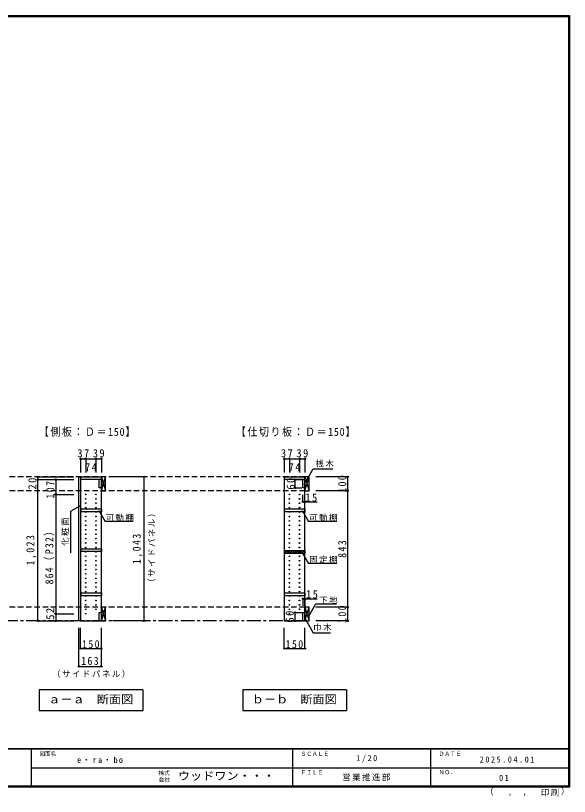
# Model space of a CAD drawing. Units: millimetres at full size, sheet at 1:20, with parts at other scales. Extents: x -3922 to 3878, y -2932 to 2722.
# Drawn here: x -134 to 3878, y -2932 to 2722 of the extents above; entities that cross this region are included whole.
import ezdxf
from ezdxf.enums import TextEntityAlignment as Align

# ---------------------------------------------------------------- set-up
doc = ezdxf.new("R2010")
doc.units = ezdxf.units.MM
doc.header["$LTSCALE"] = 20
doc.header["$PDMODE"] = 32
doc.header["$PDSIZE"] = 10
doc.linetypes.add('CHAIN1', pattern=[8, 5, -1, 1, -1])
doc.linetypes.add('DASHED2', pattern=[3, 2, -1])
for name, color, linetype in [('0-2_本体', 2, 'Continuous'), ('0-3_固定棚', 3, 'Continuous'), ('0-5', 4, 'Continuous'), ('0-7_桟木・巾木', 2, 'Continuous'), ('0-8_引き出し', 3, 'Continuous'), ('0-A_文字', 7, 'Continuous'), ('0-B_寸法', 7, 'Continuous'), ('0-C_ハッチ', 4, 'Continuous'), ('F-1_枠', 6, 'Continuous'), ('F-A_文字', 7, 'Continuous')]:
    doc.layers.add(name, color=color, linetype=linetype)
doc.styles.add('ＭＳ ゴシック', font='')
doc.styles.get('ＭＳ ゴシック').set_extended_font_data('MS Gothic')

msp = doc.modelspace()

# ---------------------------------------------------------------- linework, layer by layer
at = {"layer": '0-2_本体'}
for p, q in [((324.13, -1661.27), (324.13, -618.27)), ((487.13, -618.27), (487.13, -638.27)), ((1962.13, -618.27), (1962.13, -638.27)), ((487.13, -638.27), (337.13, -638.27)), ((1962.13, -638.27), (1812.13, -638.27))]:
    msp.add_line(p, q, dxfattribs=at)
at = {"layer": '0-3_固定棚', "color": 2}
for p, q in [((340.13, -870.77), (340.13, -850.77)), ((340.13, -850.77), (487.13, -850.77)), ((487.13, -870.77), (340.13, -870.77)), ((487.13, -850.77), (487.13, -870.77)), ((1962.13, -850.77), (1962.13, -870.77)), ((1812.13, -1151.27), (1962.13, -1151.27)), ((1962.13, -1151.27), (1962.13, -1171.27))]:
    msp.add_line(p, q, dxfattribs=at)
for points in [[(1962.13, -870.77), (1815.13, -870.77), (1815.13, -850.77), (1962.13, -850.77)], [(1812.13, -1151.27), (1812.13, -1171.27), (1962.13, -1171.27)]]:
    msp.add_lwpolyline(points, dxfattribs=at)
for points in [[(487.13, -1158.77), (340.13, -1158.77), (340.13, -1138.77), (487.13, -1138.77)], [(487.13, -1478.77), (340.13, -1478.77), (340.13, -1458.77), (487.13, -1458.77)], [(1962.13, -1478.77), (1815.13, -1478.77), (1815.13, -1458.77), (1962.13, -1458.77)]]:
    msp.add_lwpolyline(points, close=True, dxfattribs=at)
at = {"layer": '0-5', "color": 3}
for p, q in [((324.13, -618.27), (487.13, -618.27)), ((487.13, -1661.27), (487.13, -618.27)), ((1812.13, -618.27), (1962.13, -618.27)), ((1962.13, -1661.27), (1962.13, -618.27)), ((487.13, -638.27), (337.13, -638.27)), ((1962.13, -638.27), (1812.13, -638.27))]:
    msp.add_line(p, q, dxfattribs=at)
for points in [[(337.13, -618.27), (337.13, -1661.27), (487.13, -1661.27)], [(1812.13, -618.27), (1812.13, -1661.27), (1962.13, -1661.27)]]:
    msp.add_lwpolyline(points, dxfattribs=at)
at = {"layer": '0-5'}
for centre in [(374.13, -745.27), (374.13, -777.27), (448.13, -745.27), (448.13, -777.27), (1849.13, -745.27), (1849.13, -777.27), (1923.13, -745.27), (1923.13, -777.27), (374.13, -809.27), (374.13, -841.27), (448.13, -809.27), (448.13, -841.27), (1849.13, -809.27), (1849.13, -841.27), (1923.13, -809.27), (1923.13, -841.27), (374.13, -873.27), (374.13, -905.27), (448.13, -873.27), (448.13, -905.27), (1849.13, -873.27), (1849.13, -905.27), (1923.13, -873.27), (1923.13, -905.27), (374.13, -937.27), (448.13, -937.27), (1849.13, -937.27), (1923.13, -937.27), (374.13, -969.27), (374.13, -1001.27), (448.13, -969.27), (448.13, -1001.27), (1849.13, -969.27), (1849.13, -1001.27), (1923.13, -969.27), (1923.13, -1001.27), (374.13, -1033.27), (374.13, -1065.27), (448.13, -1033.27), (448.13, -1065.27), (1849.13, -1033.27), (1849.13, -1065.27), (1923.13, -1033.27), (1923.13, -1065.27), (374.13, -1097.27), (374.13, -1129.27), (448.13, -1097.27), (448.13, -1129.27), (1849.13, -1097.27), (1849.13, -1129.27), (1923.13, -1097.27), (1923.13, -1129.27), (374.13, -1161.27), (448.13, -1161.27), (1849.13, -1161.27), (1923.13, -1161.27), (374.13, -1193.27), (374.13, -1225.27), (448.13, -1193.27), (448.13, -1225.27), (1849.13, -1193.27), (1849.13, -1225.27), (1923.13, -1193.27), (1923.13, -1225.27), (374.13, -1257.27), (374.13, -1289.27), (448.13, -1257.27), (448.13, -1289.27), (1849.13, -1257.27), (1849.13, -1289.27), (1923.13, -1257.27), (1923.13, -1289.27), (374.13, -1321.27), (374.13, -1353.27), (448.13, -1321.27), (448.13, -1353.27), (1849.13, -1321.27), (1849.13, -1353.27), (1923.13, -1321.27), (1923.13, -1353.27), (374.13, -1385.27), (448.13, -1385.27), (1849.13, -1385.27), (1923.13, -1385.27), (374.13, -1417.27), (374.13, -1449.27), (448.13, -1417.27), (448.13, -1449.27), (1849.13, -1417.27), (1849.13, -1449.27), (1923.13, -1417.27), (1923.13, -1449.27), (374.13, -1481.27), (374.13, -1513.27), (448.13, -1481.27), (448.13, -1513.27), (1849.13, -1481.27), (1849.13, -1513.27), (1923.13, -1481.27), (1923.13, -1513.27), (374.13, -1545.27), (374.13, -1577.27), (448.13, -1545.27), (448.13, -1577.27), (1849.13, -1545.27), (1849.13, -1577.27), (1923.13, -1545.27), (1923.13, -1577.27), (374.13, -1609.27), (1849.13, -1609.27)]:
    msp.add_circle(centre, 2.5, dxfattribs=at)
at = {"layer": '0-7_桟木・巾木'}
for p, q in [((487.13, -638.27), (472.13, -638.27)), ((472.13, -698.27), (472.13, -638.27)), ((487.13, -638.27), (487.13, -679.27)), ((1962.13, -638.27), (1947.13, -638.27)), ((1947.13, -698.27), (1947.13, -638.27)), ((1962.13, -638.27), (1962.13, -679.27)), ((472.13, -1601.27), (487.13, -1601.27)), ((487.13, -1601.27), (487.13, -1661.27)), ((1947.13, -1601.27), (1962.13, -1601.27)), ((1962.13, -1601.27), (1962.13, -1661.27))]:
    msp.add_line(p, q, dxfattribs=at)
for points in [[(487.13, -698.27), (475.64, -698.27), (472.13, -698.27)], [(1962.13, -698.27), (1950.64, -698.27), (1947.13, -698.27)], [(487.13, -1661.27), (472.13, -1661.27), (472.13, -1601.27)], [(1962.13, -1661.27), (1947.13, -1661.27), (1947.13, -1601.27)]]:
    msp.add_lwpolyline(points, dxfattribs=at)
at = {"layer": '0-8_引き出し'}
for p, q in [((487.13, -618.27), (487.13, -718.27)), ((517.13, -618.27), (487.13, -618.27)), ((517.13, -718.27), (517.13, -618.27)), ((1962.13, -618.27), (1962.13, -718.27)), ((1992.13, -618.27), (1962.13, -618.27)), ((1992.13, -718.27), (1992.13, -618.27)), ((487.13, -718.27), (517.13, -718.27)), ((1962.13, -718.27), (1992.13, -718.27)), ((487.13, -1561.27), (487.13, -1661.27)), ((517.13, -1561.27), (487.13, -1561.27)), ((517.13, -1661.27), (517.13, -1561.27)), ((1962.13, -1561.27), (1962.13, -1661.27)), ((1992.13, -1561.27), (1962.13, -1561.27)), ((1992.13, -1661.27), (1992.13, -1561.27)), ((487.13, -1661.27), (517.13, -1661.27)), ((1962.13, -1661.27), (1992.13, -1661.27))]:
    msp.add_line(p, q, dxfattribs=at)
at = {"layer": '0-8_引き出し', "color": 7}
for p, q in [((487.13, -718.27), (517.13, -618.27)), ((487.13, -618.27), (517.13, -718.27)), ((1962.13, -718.27), (1992.13, -618.27)), ((1962.13, -618.27), (1992.13, -718.27)), ((487.13, -1661.27), (517.13, -1561.27)), ((487.13, -1561.27), (517.13, -1661.27)), ((1962.13, -1661.27), (1992.13, -1561.27)), ((1962.13, -1561.27), (1992.13, -1661.27))]:
    msp.add_line(p, q, dxfattribs=at)
at = {"layer": '0-A_文字'}
for p, q in [((1955.46, -673.73), (2021.57, -559.23)), ((2021.57, -559.23), (2163.8, -559.23)), ((337.13, -827.34), (267.13, -867.75)), ((267.13, -1167.75), (267.13, -867.75)), ((467.87, -862.06), (513.99, -941.96)), ((1942.87, -862.06), (1988.99, -941.96)), ((717.38, -941.96), (513.99, -941.96)), ((2192.38, -941.96), (1988.99, -941.96)), ((1942.87, -1166.06), (1988.99, -1245.95)), ((2192.38, -1245.95), (1988.99, -1245.95)), ((1992.13, -1622.95), (2040.9, -1538.48)), ((2040.9, -1538.48), (2191.43, -1538.48)), ((787.13, -2161.27), (787.13, -2311.27)), ((2262.13, -2161.27), (2262.13, -2311.27)), ((37.13, -2311.27), (787.13, -2311.27)), ((1512.13, -2311.27), (2262.13, -2311.27))]:
    msp.add_line(p, q, dxfattribs=at)
at = {"layer": '0-A_文字', "linetype": 'CHAIN1'}
msp.add_line((1962.13, -1661.27), (-1977.87, -1661.27), dxfattribs=at)
at = {"layer": '0-A_文字'}
for points in [[(1958.33, -1637.54), (2021.57, -1747.08), (2147.6, -1747.08)], [(787.13, -2161.27), (37.13, -2161.27), (37.13, -2311.27)], [(2262.13, -2161.27), (1512.13, -2161.27), (1512.13, -2311.27)]]:
    msp.add_lwpolyline(points, dxfattribs=at)
at = {"layer": '0-B_寸法', "color": 4}
for p, q in [((337.13, -487.27), (374.13, -487.27)), ((337.13, -487.27), (337.13, -587.27)), ((374.13, -487.27), (374.13, -587.27)), ((374.13, -487.27), (448.13, -487.27)), ((448.13, -487.27), (448.13, -587.27)), ((448.13, -487.27), (487.13, -487.27)), ((487.13, -487.27), (487.13, -587.27)), ((1812.13, -487.27), (1849.13, -487.27)), ((1812.13, -487.27), (1812.13, -587.27)), ((1849.13, -487.27), (1849.13, -587.27)), ((1849.13, -487.27), (1923.13, -487.27)), ((1923.13, -487.27), (1923.13, -587.27)), ((1923.13, -487.27), (1962.13, -487.27)), ((1962.13, -487.27), (1962.13, -587.27)), ((27.13, -638.27), (27.13, -618.27)), ((27.13, -618.27), (287.13, -618.27)), ((797.13, -618.27), (567.13, -618.27)), ((797.13, -1661.27), (797.13, -618.27)), ((2272.13, -618.27), (2042.13, -618.27)), ((2272.13, -718.27), (2272.13, -618.27)), ((27.13, -1661.27), (27.13, -638.27)), ((27.13, -638.27), (287.13, -638.27)), ((157.13, -638.27), (287.13, -638.27)), ((157.13, -638.27), (157.13, -745.27)), ((1889.08, -638.27), (1889.08, -698.27)), ((1889.08, -638.27), (1939.08, -638.27)), ((1889.08, -698.27), (1939.08, -698.27)), ((2272.13, -718.27), (2042.13, -718.27)), ((2272.13, -1561.27), (2272.13, -718.27)), ((157.13, -745.27), (287.13, -745.27)), ((157.13, -745.27), (157.13, -1609.27)), ((1947.13, -798.27), (1947.13, -748.27)), ((1962.13, -798.27), (1962.13, -748.27)), ((1947.13, -798.27), (2050.56, -798.27)), ((1947.13, -1501.27), (1947.13, -1551.27)), ((1947.13, -1501.27), (2050.59, -1501.27)), ((1962.13, -1501.27), (1962.13, -1551.27)), ((2272.13, -1561.27), (2042.13, -1561.27)), ((2272.13, -1661.27), (2272.13, -1561.27)), ((157.13, -1609.27), (287.13, -1609.27)), ((157.13, -1609.27), (157.13, -1661.27)), ((1889.08, -1601.27), (1889.08, -1661.27)), ((1889.08, -1601.27), (1939.08, -1601.27)), ((27.13, -1661.27), (287.13, -1661.27)), ((157.13, -1661.27), (287.13, -1661.27)), ((797.13, -1661.27), (567.13, -1661.27)), ((1889.08, -1661.27), (1939.08, -1661.27)), ((2272.13, -1661.27), (2042.13, -1661.27)), ((324.13, -1991.27), (324.13, -1711.27)), ((337.13, -1861.27), (337.13, -1711.27)), ((487.13, -1861.27), (487.13, -1711.27)), ((487.13, -1991.27), (487.13, -1711.27)), ((1812.13, -1861.27), (1812.13, -1711.27)), ((1962.13, -1861.27), (1962.13, -1711.27)), ((337.13, -1861.27), (487.13, -1861.27)), ((1812.13, -1861.27), (1962.13, -1861.27)), ((324.13, -1991.27), (487.13, -1991.27))]:
    msp.add_line(p, q, dxfattribs=at)
at = {"layer": '0-B_寸法', "color": 4, "linetype": 'DASHED2'}
for p, q in [((1962.13, -618.27), (-1977.87, -618.27)), ((1962.13, -718.27), (-1977.87, -718.27)), ((1962.13, -1561.27), (-1977.87, -1561.27))]:
    msp.add_line(p, q, dxfattribs=at)
at = {"layer": '0-B_寸法'}
for p in [(337.13, -487.27), (374.13, -487.27), (448.13, -487.27), (487.13, -487.27), (1812.13, -487.27), (1849.13, -487.27), (1923.13, -487.27), (1962.13, -487.27), (27.13, -618.27), (797.13, -618.27), (2272.13, -618.27), (27.13, -638.27), (157.13, -638.27), (1889.08, -638.27), (1889.08, -698.27), (2272.13, -718.27), (157.13, -745.27), (1947.13, -798.27), (1962.13, -798.27), (1947.13, -1501.27), (1962.13, -1501.27), (2272.13, -1561.27), (157.13, -1609.27), (1889.08, -1601.27), (27.13, -1661.27), (157.13, -1661.27), (797.13, -1661.27), (1889.08, -1661.27), (2272.13, -1661.27), (337.13, -1861.27), (487.13, -1861.27), (1812.13, -1861.27), (1962.13, -1861.27), (324.13, -1991.27), (487.13, -1991.27)]:
    msp.add_point(p, dxfattribs=at)
at = {"layer": '0-C_ハッチ'}
for p, q in [((1812.13, -1157.2), (1818.07, -1151.27)), ((1812.21, -1171.27), (1832.21, -1151.27)), ((1826.35, -1171.27), (1846.35, -1151.27)), ((1840.49, -1171.27), (1860.49, -1151.27)), ((1854.64, -1171.27), (1874.64, -1151.27)), ((1868.78, -1171.27), (1888.78, -1151.27)), ((1882.92, -1171.27), (1902.92, -1151.27)), ((1897.06, -1171.27), (1917.06, -1151.27)), ((1911.2, -1171.27), (1931.2, -1151.27)), ((1925.35, -1171.27), (1945.35, -1151.27)), ((1939.49, -1171.27), (1959.49, -1151.27)), ((1953.63, -1171.27), (1962.13, -1162.76))]:
    msp.add_line(p, q, dxfattribs=at)
at = {"layer": 'F-1_枠'}
for p, q in [((-3922.03, 2722.29), (3877.97, 2722.29)), ((-3922.03, 2718.96), (3877.97, 2718.96)), ((-3922.03, 2715.63), (3877.97, 2715.63)), ((3871.3, 2722.29), (3871.3, -2864.37)), ((3874.63, 2722.29), (3874.63, -2864.37)), ((3877.97, 2722.29), (3877.97, -2864.37)), ((3877.97, -2587.71), (-3922.03, -2587.71)), ((3877.97, -2591.04), (-3922.03, -2591.04)), ((-22.03, -2591.04), (-22.03, -2857.71)), ((1871.3, -2591.04), (1871.3, -2857.71)), ((2871.3, -2591.04), (2871.3, -2857.71)), ((-22.03, -2724.37), (3871.3, -2724.38)), ((3877.97, -2857.71), (-3922.03, -2857.71)), ((3877.97, -2861.04), (-3922.03, -2861.04)), ((3877.97, -2864.37), (-3922.03, -2864.37))]:
    msp.add_line(p, q, dxfattribs=at)

# ---------------------------------------------------------------- texts
at = {"layer": '0-A_文字', "style": 'ＭＳ ゴシック', "width": 1.1}
for s, p in [('ａ－ａ\u3000断面図', (102.13, -2276.27)), ('ｂ－ｂ\u3000断面図', (1577.13, -2276.27))]:
    msp.add_text(s, height=58.65, dxfattribs=at).set_placement(p, align=Align.BOTTOM_LEFT)
at = {"layer": '0-A_文字', "attachment_point": 7, "style": 'ＭＳ ゴシック'}
for s, insert, char_height in [('\\T1.16;\\W0.9;【側板：Ｄ＝150】', (34.63, -328.27), 58.65), ('\\T1.16;\\W0.9;【仕切り板：Ｄ＝150】', (1462.13, -328.27), 58.65), ('\\T1.17;桟木', (2037.78, -549.02), 43.99), ('\\T1.17;可動棚', (517.38, -941.96), 43.99), ('\\T1.17;可動棚', (1992.38, -941.96), 43.99), ('\\T1.17;固定棚', (1992.38, -1245.95), 43.99), ('\\T1.17;下地', (2065.41, -1538.48), 43.99), ('\\T1.17;巾木', (2021.57, -1735.14), 43.99)]:
    msp.add_mtext(s, dxfattribs=dict(at, insert=insert, char_height=char_height))
at = {"layer": '0-A_文字', "insert": (252.13, -1117.75), "char_height": 43.99, "attachment_point": 7, "rotation": 90, "style": 'ＭＳ ゴシック'}
msp.add_mtext('\\T1.17;化粧面', dxfattribs=at)
at = {"layer": '0-B_寸法', "attachment_point": 7, "style": 'ＭＳ ゴシック'}
for s, insert, char_height in [('\\T1.27;\\W0.95;37', (313.13, -477.27), 58.65), ('\\T1.27;\\W0.95;39', (425.13, -477.27), 58.65), ('\\T1.27;\\W0.95;37', (1788.13, -477.27), 58.65), ('\\T1.27;\\W0.95;39', (1900.13, -477.27), 58.65), ('\\T1.27;\\W0.95;74', (368.63, -577.27), 58.65), ('\\T1.27;\\W0.95;74', (1843.63, -577.27), 58.65), ('\\T1.27;\\W0.95;15', (1965.03, -798.27), 58.65), ('\\T1.27;\\W0.95;15', (1970.05, -1498.8), 58.65), ('\\T1.27;\\W0.9;150', (347.13, -1860.06), 58.65), ('\\T1.27;\\W0.9;150', (1822.13, -1860.06), 58.65), ('\\T1.27;\\W0.9;163', (340.63, -1981.27), 58.65), ('\\T1.17;（サイドパネル）', (130.63, -2072.94), 43.99)]:
    msp.add_mtext(s, dxfattribs=dict(at, insert=insert, char_height=char_height))
at = {"layer": '0-B_寸法', "attachment_point": 7, "rotation": 90, "style": 'ＭＳ ゴシック'}
for s, insert, char_height in [('\\T1.27;\\W0.9;100', (2262.13, -733.27), 58.65), ('\\T1.27;\\W0.95;20', (17.13, -710.17), 58.65), ('\\T1.27;\\W0.9;107', (147.13, -775.58), 58.65), ('\\T1.27;\\W0.95;60', (1889.08, -710.77), 58.65), ('\\T1.17;（サイドパネル）', (879.63, -1414.77), 43.99), ('\\T1.28;\\W0.9;1,023', (17.13, -1259.77), 58.65), ('\\T1.22;\\W0.9;864（P32）', (147.13, -1397.27), 58.65), ('\\T1.28;\\W0.9;1,043', (787.13, -1249.77), 58.65), ('\\T1.27;\\W0.9;843', (2262.13, -1204.77), 58.65), ('\\T1.27;\\W0.95;52', (147.13, -1653), 58.65), ('\\T1.27;\\W0.9;100', (2262.13, -1676.27), 58.65), ('\\T1.27;\\W0.95;60', (1881.47, -1673.77), 58.65)]:
    msp.add_mtext(s, dxfattribs=dict(at, insert=insert, char_height=char_height))
at = {"layer": 'F-A_文字', "style": 'ＭＳ ゴシック'}
for s, height, p in [('図面名', 29.33, (37.97, -2647.71)), ('ＳＣＡＬＥ', 29.33, (1931.3, -2647.71)), ('ＤＡＴＥ', 29.33, (2931.3, -2647.71)), ('株式', 29.33, (901.3, -2787.04)), ('ＦＩＬＥ', 29.33, (1931.3, -2781.04)), ('ＮＯ．', 29.33, (2931.3, -2781.04)), ('会社', 29.33, (901.3, -2835.04)), ('（', 43.99, (3267.32, -2933.25)), ('）', 43.99, (3816.9, -2930.46)), (',', 43.99, (3432.15, -2933.25)), (',', 43.99, (3538.1, -2931.39))]:
    msp.add_text(s, height=height, dxfattribs=at).set_placement(p, align=Align.BOTTOM_LEFT)
at = {"layer": 'F-A_文字', "style": 'ＭＳ ゴシック', "width": 1.1}
msp.add_text('ウッドワン・・・', height=58.65, dxfattribs=at).set_placement((1041.3, -2831.04), align=Align.BOTTOM_LEFT)
at = {"layer": 'F-A_文字', "char_height": 43.99, "attachment_point": 7, "style": 'ＭＳ ゴシック'}
for s, insert in [('\\T1.28;\\W0.95;e・ra・bo', (311.3, -2691.04)), ('\\T1.38;\\W0.9;1/20', (2333.8, -2687.71)), ('\\T1.39;\\W0.85;2025.04.01', (3228.8, -2687.71)), ('\\T1.17;営業推進部', (2231.3, -2821.04)), ('\\T1.36;\\W0.9;01', (3368.8, -2821.04)), ('\\T1.17;印刷', (3670.07, -2932.32))]:
    msp.add_mtext(s, dxfattribs=dict(at, insert=insert))

doc.saveas('drawing.dxf')
